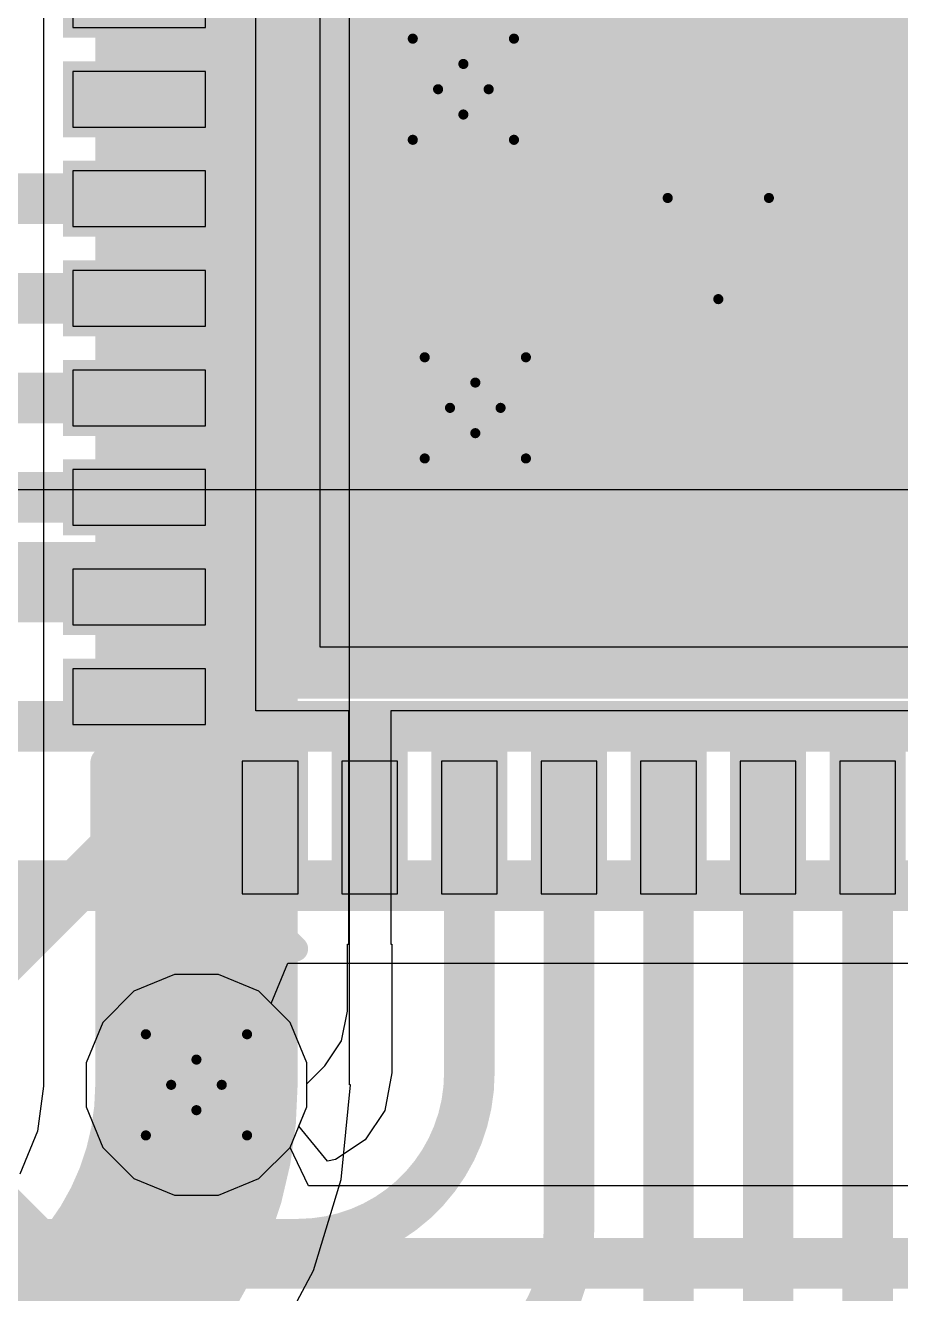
# Model space of a CAD drawing. Header units: inches. Extents: x -0.03 to 9.71, y 0.01 to 4.44.
# Drawn here: x 2.0284 to 2.2014, y 1.6634 to 1.9142 of the extents above; entities that cross this region are included whole.
import ezdxf

# ---------------------------------------------------------------- set-up
doc = ezdxf.new("R2010")
doc.units = ezdxf.units.IN
doc.header["$MEASUREMENT"] = 0
for name, color, linetype in [('Bottom Layer', 5, 'Continuous'), ('Drill Drawing', 1, 'Continuous'), ('Layer 1', 16, 'Continuous'), ('Layer 2', 76, 'Continuous'), ('Top Layer', 1, 'Continuous'), ('Top Overlay', 2, 'Continuous'), ('Top Paste', 8, 'Continuous'), ('Top Solder', 216, 'Continuous'), ('Via Holes', 16, 'Continuous')]:
    doc.layers.add(name, color=color, linetype=linetype)

# ---------------------------------------------------------------- blocks, each defined once
blk = doc.blocks.new('40_LFCSP_WQ__6_6__5')
at = {"layer": 'Top Layer'}
for points in [[(-0.08307, 0.12756), (-0.08307, 0.10138), (-0.09409, 0.10138), (-0.09409, 0.12756)], [(-0.06339, 0.12756), (-0.06339, 0.10138), (-0.07441, 0.10138), (-0.07441, 0.12756)], [(-0.0437, 0.12756), (-0.0437, 0.10138), (-0.05472, 0.10138), (-0.05472, 0.12756)], [(-0.02402, 0.12756), (-0.02402, 0.10138), (-0.03504, 0.10138), (-0.03504, 0.12756)], [(-0.00433, 0.12756), (-0.00433, 0.10138), (-0.01535, 0.10138), (-0.01535, 0.12756)], [(0.01535, 0.12756), (0.01535, 0.10138), (0.00433, 0.10138), (0.00433, 0.12756)], [(0.03504, 0.12756), (0.03504, 0.10138), (0.02402, 0.10138), (0.02402, 0.12756)], [(0.05472, 0.12756), (0.05472, 0.10138), (0.0437, 0.10138), (0.0437, 0.12756)], [(-0.10138, 0.09409), (-0.10138, 0.08307), (-0.12756, 0.08307), (-0.12756, 0.09409)], [(0.08701, 0.08701), (0.08701, -0.08701), (-0.08701, -0.08701), (-0.08701, 0.08701)], [(-0.10138, 0.07441), (-0.10138, 0.06339), (-0.12756, 0.06339), (-0.12756, 0.07441)], [(-0.10138, 0.05472), (-0.10138, 0.0437), (-0.12756, 0.0437), (-0.12756, 0.05472)], [(-0.10138, 0.03504), (-0.10138, 0.02402), (-0.12756, 0.02402), (-0.12756, 0.03504)], [(-0.10138, 0.01535), (-0.10138, 0.00433), (-0.12756, 0.00433), (-0.12756, 0.01535)], [(-0.10138, -0.00433), (-0.10138, -0.01535), (-0.12756, -0.01535), (-0.12756, -0.00433)], [(-0.10138, -0.02402), (-0.10138, -0.03504), (-0.12756, -0.03504), (-0.12756, -0.02402)]]:
    blk.add_hatch(color=1, dxfattribs=at).paths.add_polyline_path(points)
at = {"layer": 'Top Solder'}
for points in [[(-0.08107, 0.12956), (-0.08107, 0.09938), (-0.09609, 0.09938), (-0.09609, 0.12956)], [(-0.06139, 0.12956), (-0.06139, 0.09938), (-0.07641, 0.09938), (-0.07641, 0.12956)], [(-0.0417, 0.12956), (-0.0417, 0.09938), (-0.05672, 0.09938), (-0.05672, 0.12956)], [(-0.02202, 0.12956), (-0.02202, 0.09938), (-0.03704, 0.09938), (-0.03704, 0.12956)], [(-0.00233, 0.12956), (-0.00233, 0.09938), (-0.01735, 0.09938), (-0.01735, 0.12956)], [(0.01735, 0.12956), (0.01735, 0.09938), (0.00233, 0.09938), (0.00233, 0.12956)], [(0.03704, 0.12956), (0.03704, 0.09938), (0.02202, 0.09938), (0.02202, 0.12956)], [(0.05672, 0.12956), (0.05672, 0.09938), (0.0417, 0.09938), (0.0417, 0.12956)], [(-0.09938, 0.09609), (-0.09938, 0.08107), (-0.12956, 0.08107), (-0.12956, 0.09609)], [(0.08901, 0.08901), (0.08901, -0.08901), (-0.08901, -0.08901), (-0.08901, 0.08901)], [(-0.09938, 0.07641), (-0.09938, 0.06139), (-0.12956, 0.06139), (-0.12956, 0.07641)], [(-0.09938, 0.05672), (-0.09938, 0.0417), (-0.12956, 0.0417), (-0.12956, 0.05672)], [(-0.09938, 0.03704), (-0.09938, 0.02202), (-0.12956, 0.02202), (-0.12956, 0.03704)], [(-0.09938, 0.01735), (-0.09938, 0.00233), (-0.12956, 0.00233), (-0.12956, 0.01735)], [(-0.09938, -0.00233), (-0.09938, -0.01735), (-0.12956, -0.01735), (-0.12956, -0.00233)], [(-0.09938, -0.02202), (-0.09938, -0.03704), (-0.12956, -0.03704), (-0.12956, -0.02202)]]:
    blk.add_hatch(color=216, dxfattribs=at).paths.add_polyline_path(points)
at = {"layer": 'Top Overlay'}
for points in [[(-0.12111, 0.12111, 0.006, 0.006, 0), (-0.10159, 0.12111, 0.006, 0.006, 0)], [(-0.12111, 0.12111, 0.006, 0.006, 0), (-0.12111, 0.10159, 0.006, 0.006, 0)], [(-0.13847, 0.09358, 0.005, 0.005, 0), (-0.13847, 0.08358, 0.005, 0.005, 0)], [(-0.13847, 0.09358, 0.005, 0.005, 0), (-0.13347, 0.08858, 0.005, 0.005, 0)], [(-0.13347, 0.08858, 0.005, 0.005, 0), (-0.13847, 0.08358, 0.005, 0.005, 0)]]:
    blk.add_lwpolyline(points, format="xyseb", dxfattribs=at)
for points in [[(-0.12261, 0.12111, 0.003, 0.003, 1), (-0.11961, 0.12111, 0.003, 0.003, 1)], [(-0.12261, 0.12111, 0.003, 0.003, 1), (-0.11961, 0.12111, 0.003, 0.003, 1)], [(-0.10309, 0.12111, 0.003, 0.003, 1), (-0.10009, 0.12111, 0.003, 0.003, 1)], [(-0.12261, 0.10159, 0.003, 0.003, 1), (-0.11961, 0.10159, 0.003, 0.003, 1)], [(-0.13972, 0.09358, 0.0025, 0.0025, 1), (-0.13722, 0.09358, 0.0025, 0.0025, 1)], [(-0.13972, 0.09358, 0.0025, 0.0025, 1), (-0.13722, 0.09358, 0.0025, 0.0025, 1)], [(-0.13472, 0.08858, 0.0025, 0.0025, 1), (-0.13222, 0.08858, 0.0025, 0.0025, 1)], [(-0.13472, 0.08858, 0.0025, 0.0025, 1), (-0.13222, 0.08858, 0.0025, 0.0025, 1)], [(-0.13972, 0.08358, 0.0025, 0.0025, 1), (-0.13722, 0.08358, 0.0025, 0.0025, 1)], [(-0.13972, 0.08358, 0.0025, 0.0025, 1), (-0.13722, 0.08358, 0.0025, 0.0025, 1)]]:
    blk.add_lwpolyline(points, format="xyseb", close=True, dxfattribs=at)
at = {"layer": 'Top Paste'}
for p, q in [((-0.09409, 0.12756), (-0.09409, 0.10138)), ((-0.08307, 0.12756), (-0.09409, 0.12756)), ((-0.08307, 0.10138), (-0.08307, 0.12756)), ((-0.07441, 0.12756), (-0.07441, 0.10138)), ((-0.06339, 0.12756), (-0.07441, 0.12756)), ((-0.06339, 0.10138), (-0.06339, 0.12756)), ((-0.05472, 0.12756), (-0.05472, 0.10138)), ((-0.0437, 0.12756), (-0.05472, 0.12756)), ((-0.0437, 0.10138), (-0.0437, 0.12756)), ((-0.03504, 0.12756), (-0.03504, 0.10138)), ((-0.02402, 0.12756), (-0.03504, 0.12756)), ((-0.02402, 0.10138), (-0.02402, 0.12756)), ((-0.01535, 0.12756), (-0.01535, 0.10138)), ((-0.00433, 0.12756), (-0.01535, 0.12756)), ((-0.00433, 0.10138), (-0.00433, 0.12756)), ((0.01535, 0.12756), (0.00433, 0.12756)), ((0.00433, 0.12756), (0.00433, 0.10138)), ((0.01535, 0.10138), (0.01535, 0.12756)), ((0.03504, 0.12756), (0.02402, 0.12756)), ((0.02402, 0.12756), (0.02402, 0.10138)), ((0.03504, 0.10138), (0.03504, 0.12756)), ((0.05472, 0.12756), (0.0437, 0.12756)), ((0.0437, 0.12756), (0.0437, 0.10138)), ((-0.09409, 0.10138), (-0.08307, 0.10138)), ((-0.07441, 0.10138), (-0.06339, 0.10138)), ((-0.05472, 0.10138), (-0.0437, 0.10138)), ((-0.03504, 0.10138), (-0.02402, 0.10138)), ((-0.01535, 0.10138), (-0.00433, 0.10138)), ((0.00433, 0.10138), (0.01535, 0.10138)), ((0.02402, 0.10138), (0.03504, 0.10138)), ((0.0437, 0.10138), (0.05472, 0.10138)), ((-0.12756, 0.09409), (-0.12756, 0.08307)), ((-0.10138, 0.09409), (-0.12756, 0.09409)), ((-0.10138, 0.08307), (-0.10138, 0.09409)), ((-0.12756, 0.08307), (-0.10138, 0.08307)), ((-0.07874, 0.07874), (-0.07874, -0.07874)), ((0.07874, 0.07874), (-0.07874, 0.07874)), ((-0.12756, 0.07441), (-0.12756, 0.06339)), ((-0.10138, 0.07441), (-0.12756, 0.07441)), ((-0.10138, 0.06339), (-0.10138, 0.07441)), ((-0.12756, 0.06339), (-0.10138, 0.06339)), ((-0.10138, 0.05472), (-0.12756, 0.05472)), ((-0.12756, 0.05472), (-0.12756, 0.0437)), ((-0.10138, 0.0437), (-0.10138, 0.05472)), ((-0.12756, 0.0437), (-0.10138, 0.0437)), ((-0.10138, 0.03504), (-0.12756, 0.03504)), ((-0.12756, 0.03504), (-0.12756, 0.02402)), ((-0.10138, 0.02402), (-0.10138, 0.03504)), ((-0.12756, 0.02402), (-0.10138, 0.02402)), ((-0.10138, 0.01535), (-0.12756, 0.01535)), ((-0.12756, 0.01535), (-0.12756, 0.00433)), ((-0.10138, 0.00433), (-0.10138, 0.01535)), ((-0.12756, 0.00433), (-0.10138, 0.00433)), ((-0.10138, -0.00433), (-0.12756, -0.00433)), ((-0.12756, -0.00433), (-0.12756, -0.01535)), ((-0.10138, -0.01535), (-0.10138, -0.00433)), ((-0.12756, -0.01535), (-0.10138, -0.01535)), ((-0.10138, -0.02402), (-0.12756, -0.02402)), ((-0.12756, -0.02402), (-0.12756, -0.03504)), ((-0.10138, -0.03504), (-0.10138, -0.02402)), ((-0.12756, -0.03504), (-0.10138, -0.03504))]:
    blk.add_line(p, q, dxfattribs=at)
blk = doc.blocks.new('R___0603_57')
at = {"layer": 'Top Layer'}
for points in [[(-0.015, 0.0175), (-0.015, -0.0175), (-0.045, -0.0175), (-0.045, 0.0175)], [(0.045, 0.0175), (0.045, -0.0175), (0.015, -0.0175), (0.015, 0.0175)]]:
    blk.add_hatch(color=1, dxfattribs=at).paths.add_polyline_path(points)
at = {"layer": 'Top Paste'}
for points in [[(-0.015, 0.0175), (-0.015, -0.0175), (-0.045, -0.0175), (-0.045, 0.0175)], [(0.045, 0.0175), (0.045, -0.0175), (0.015, -0.0175), (0.015, 0.0175)]]:
    blk.add_hatch(color=8, dxfattribs=at).paths.add_polyline_path(points)
at = {"layer": 'Top Solder'}
for points in [[(-0.011, 0.0215), (-0.011, -0.0215), (-0.049, -0.0215), (-0.049, 0.0215)], [(0.049, 0.0215), (0.049, -0.0215), (0.011, -0.0215), (0.011, 0.0215)]]:
    blk.add_hatch(color=216, dxfattribs=at).paths.add_polyline_path(points)
at = {"layer": 'Top Overlay'}
for points in [[(-0.048, 0.021, 0.005, 0.005, 0), (0.048, 0.021, 0.005, 0.005, 0)], [(-0.048, -0.021, 0.005, 0.005, 0), (-0.048, 0.021, 0.005, 0.005, 0)], [(0.048, -0.021, 0.005, 0.005, 0), (0.048, 0.021, 0.005, 0.005, 0)], [(-0.048, -0.021, 0.005, 0.005, 0), (0.048, -0.021, 0.005, 0.005, 0)]]:
    blk.add_lwpolyline(points, format="xyseb", dxfattribs=at)
for points in [[(-0.04925, 0.021, 0.0025, 0.0025, 1), (-0.04675, 0.021, 0.0025, 0.0025, 1)], [(-0.04925, 0.021, 0.0025, 0.0025, 1), (-0.04675, 0.021, 0.0025, 0.0025, 1)], [(0.04675, 0.021, 0.0025, 0.0025, 1), (0.04925, 0.021, 0.0025, 0.0025, 1)], [(0.04675, 0.021, 0.0025, 0.0025, 1), (0.04925, 0.021, 0.0025, 0.0025, 1)], [(-0.04925, -0.021, 0.0025, 0.0025, 1), (-0.04675, -0.021, 0.0025, 0.0025, 1)], [(-0.04925, -0.021, 0.0025, 0.0025, 1), (-0.04675, -0.021, 0.0025, 0.0025, 1)], [(0.04675, -0.021, 0.0025, 0.0025, 1), (0.04925, -0.021, 0.0025, 0.0025, 1)], [(0.04675, -0.021, 0.0025, 0.0025, 1), (0.04925, -0.021, 0.0025, 0.0025, 1)]]:
    blk.add_lwpolyline(points, format="xyseb", close=True, dxfattribs=at)

msp = doc.modelspace()

# ---------------------------------------------------------------- hatches: boundary and pattern name
at = {"layer": 'Bottom Layer'}
h = msp.add_hatch(color=5, dxfattribs=at)
edge = h.paths.add_edge_path()
edge.add_arc((2.11496, 1.90158), 0.01181, 0, 360)
h = msp.add_hatch(color=5, dxfattribs=at)
edge = h.paths.add_edge_path()
edge.add_arc((2.16535, 1.87008), 0.02362, 0, 360)
h = msp.add_hatch(color=5, dxfattribs=at)
edge = h.paths.add_edge_path()
edge.add_arc((2.11732, 1.83858), 0.01181, 0, 360)
h = msp.add_hatch(color=5, dxfattribs=at)
edge = h.paths.add_edge_path()
edge.add_arc((2.0622, 1.70473), 0.01181, 0, 360)
at = {"layer": 'Layer 1'}
h = msp.add_hatch(color=16, dxfattribs=at)
edge = h.paths.add_edge_path()
edge.add_arc((2.11496, 1.90158), 0.01181, 0, 360)
h = msp.add_hatch(color=16, dxfattribs=at)
edge = h.paths.add_edge_path()
edge.add_arc((2.16535, 1.87008), 0.02362, 0, 360)
h = msp.add_hatch(color=16, dxfattribs=at)
edge = h.paths.add_edge_path()
edge.add_arc((2.11732, 1.83858), 0.01181, 0, 360)
h = msp.add_hatch(color=16, dxfattribs=at)
edge = h.paths.add_edge_path()
edge.add_arc((2.0622, 1.70473), 0.01181, 0, 360)
at = {"layer": 'Layer 2'}
h = msp.add_hatch(color=76, dxfattribs=at)
edge = h.paths.add_edge_path()
edge.add_arc((2.11496, 1.90158), 0.01181, 0, 360)
h = msp.add_hatch(color=76, dxfattribs=at)
edge = h.paths.add_edge_path()
edge.add_arc((2.16535, 1.87008), 0.02362, 0, 360)
h = msp.add_hatch(color=76, dxfattribs=at)
edge = h.paths.add_edge_path()
edge.add_arc((2.11732, 1.83858), 0.01181, 0, 360)
h = msp.add_hatch(color=76, dxfattribs=at)
edge = h.paths.add_edge_path()
edge.add_arc((2.0622, 1.70473), 0.01181, 0, 360)
at = {"layer": 'Top Layer'}
h = msp.add_hatch(color=1, dxfattribs=at)
edge = h.paths.add_edge_path()
edge.add_arc((2.11496, 1.90158), 0.01181, 0, 360)
h = msp.add_hatch(color=1, dxfattribs=at)
edge = h.paths.add_edge_path()
edge.add_arc((2.16535, 1.87008), 0.02362, 0, 360)
h = msp.add_hatch(color=1, dxfattribs=at)
edge = h.paths.add_edge_path()
edge.add_arc((2.11732, 1.83858), 0.01181, 0, 360)
h = msp.add_hatch(color=1, dxfattribs=at)
edge = h.paths.add_edge_path()
edge.add_arc((2.0622, 1.70473), 0.01181, 0, 360)
at = {"layer": 'Via Holes'}
h = msp.add_hatch(color=7, dxfattribs=at)
edge = h.paths.add_edge_path()
edge.add_arc((2.11496, 1.90158), 0.00591, 0, 360)
h = msp.add_hatch(color=7, dxfattribs=at)
edge = h.paths.add_edge_path()
edge.add_arc((2.16535, 1.87008), 0.01378, 0, 360)
h = msp.add_hatch(color=7, dxfattribs=at)
edge = h.paths.add_edge_path()
edge.add_arc((2.11732, 1.83858), 0.00591, 0, 360)
h = msp.add_hatch(color=7, dxfattribs=at)
edge = h.paths.add_edge_path()
edge.add_arc((2.0622, 1.70473), 0.00591, 0, 360)

# ---------------------------------------------------------------- linework, layer by layer
at = {"layer": 'Bottom Layer'}
for p, q in [((2.7498, 1.82238), (1.92815, 1.82238)), ((2.07697, 1.7208), (2.08029, 1.7288)), ((2.08029, 1.7288), (2.59727, 1.7288)), ((2.0807, 1.71708), (2.07697, 1.7208)), ((2.08402, 1.70906), (2.0807, 1.71708)), ((2.08402, 1.70039), (2.08402, 1.70906)), ((2.0807, 1.69237), (2.08402, 1.70039)), ((2.08438, 1.68474), (2.0807, 1.69237)), ((2.55957, 1.68474), (2.08438, 1.68474))]:
    msp.add_line(p, q, dxfattribs=at)
for points in [[(1.9126, 1.80709, 0.01, 0.01, 0), (2.80315, 1.80709, 0.01, 0.01, 0)], [(1.94409, 1.77559, 0.01, 0.01, 0), (2.71535, 1.77559, 0.01, 0.01, 0)], [(1.97559, 1.7441, 0.01, 0.01, 0), (3.17559, 1.7441, 0.01, 0.01, 0)], [(1.99921, 1.70473, 0.01, 0.01, 0), (2.03449, 1.66945, 0.01, 0.01, 0)], [(2.03449, 1.66945, 0.01, 0.01, 0), (2.57512, 1.66945, 0.01, 0.01, 0)]]:
    msp.add_lwpolyline(points, format="xyseb", dxfattribs=at)
msp.add_lwpolyline([(2.03199, 1.66945, 0.005, 0.005, 1), (2.03699, 1.66945, 0.005, 0.005, 1)], format="xyseb", close=True, dxfattribs=at)
msp.add_lwpolyline([(2.03199, 1.66945, 0.005, 0.005, 1), (2.03699, 1.66945, 0.005, 0.005, 1)], format="xyseb", close=True, dxfattribs=at)
at = {"layer": 'Drill Drawing'}
for points in [[(2.10496, 1.91158, 0.002, 0.002, 0), (2.11496, 1.90658, 0.002, 0.002, 0)], [(2.10496, 1.91158, 0.002, 0.002, 0), (2.10996, 1.90158, 0.002, 0.002, 0)], [(2.11496, 1.90658, 0.002, 0.002, 0), (2.12496, 1.91158, 0.002, 0.002, 0)], [(2.11996, 1.90158, 0.002, 0.002, 0), (2.12496, 1.91158, 0.002, 0.002, 0)], [(2.10496, 1.89158, 0.002, 0.002, 0), (2.10996, 1.90158, 0.002, 0.002, 0)], [(2.11996, 1.90158, 0.002, 0.002, 0), (2.12496, 1.89158, 0.002, 0.002, 0)], [(2.10496, 1.89158, 0.002, 0.002, 0), (2.11496, 1.89658, 0.002, 0.002, 0)], [(2.11496, 1.89658, 0.002, 0.002, 0), (2.12496, 1.89158, 0.002, 0.002, 0)], [(2.15535, 1.88008, 0.002, 0.002, 0), (2.17535, 1.88008, 0.002, 0.002, 0)], [(2.15535, 1.88008, 0.002, 0.002, 0), (2.16535, 1.86008, 0.002, 0.002, 0)], [(2.16535, 1.86008, 0.002, 0.002, 0), (2.17535, 1.88008, 0.002, 0.002, 0)], [(2.10732, 1.84858, 0.002, 0.002, 0), (2.11732, 1.84358, 0.002, 0.002, 0)], [(2.10732, 1.84858, 0.002, 0.002, 0), (2.11232, 1.83858, 0.002, 0.002, 0)], [(2.11732, 1.84358, 0.002, 0.002, 0), (2.12732, 1.84858, 0.002, 0.002, 0)], [(2.12232, 1.83858, 0.002, 0.002, 0), (2.12732, 1.84858, 0.002, 0.002, 0)], [(2.10732, 1.82858, 0.002, 0.002, 0), (2.11232, 1.83858, 0.002, 0.002, 0)], [(2.12232, 1.83858, 0.002, 0.002, 0), (2.12732, 1.82858, 0.002, 0.002, 0)], [(2.10732, 1.82858, 0.002, 0.002, 0), (2.11732, 1.83358, 0.002, 0.002, 0)], [(2.11732, 1.83358, 0.002, 0.002, 0), (2.12732, 1.82858, 0.002, 0.002, 0)], [(2.0522, 1.71473, 0.002, 0.002, 0), (2.0622, 1.70972, 0.002, 0.002, 0)], [(2.0522, 1.71473, 0.002, 0.002, 0), (2.0572, 1.70473, 0.002, 0.002, 0)], [(2.0622, 1.70972, 0.002, 0.002, 0), (2.0722, 1.71473, 0.002, 0.002, 0)], [(2.0672, 1.70473, 0.002, 0.002, 0), (2.0722, 1.71473, 0.002, 0.002, 0)], [(2.0522, 1.69473, 0.002, 0.002, 0), (2.0572, 1.70473, 0.002, 0.002, 0)], [(2.0672, 1.70473, 0.002, 0.002, 0), (2.0722, 1.69473, 0.002, 0.002, 0)], [(2.0522, 1.69473, 0.002, 0.002, 0), (2.0622, 1.69972, 0.002, 0.002, 0)], [(2.0622, 1.69972, 0.002, 0.002, 0), (2.0722, 1.69473, 0.002, 0.002, 0)]]:
    msp.add_lwpolyline(points, format="xyseb", dxfattribs=at)
for points in [[(2.10446, 1.91158, 0.001, 0.001, 1), (2.10546, 1.91158, 0.001, 0.001, 1)], [(2.10446, 1.91158, 0.001, 0.001, 1), (2.10546, 1.91158, 0.001, 0.001, 1)], [(2.12446, 1.91158, 0.001, 0.001, 1), (2.12546, 1.91158, 0.001, 0.001, 1)], [(2.12446, 1.91158, 0.001, 0.001, 1), (2.12546, 1.91158, 0.001, 0.001, 1)], [(2.11446, 1.90658, 0.001, 0.001, 1), (2.11546, 1.90658, 0.001, 0.001, 1)], [(2.11446, 1.90658, 0.001, 0.001, 1), (2.11546, 1.90658, 0.001, 0.001, 1)], [(2.10946, 1.90158, 0.001, 0.001, 1), (2.11046, 1.90158, 0.001, 0.001, 1)], [(2.10946, 1.90158, 0.001, 0.001, 1), (2.11046, 1.90158, 0.001, 0.001, 1)], [(2.11946, 1.90158, 0.001, 0.001, 1), (2.12046, 1.90158, 0.001, 0.001, 1)], [(2.11946, 1.90158, 0.001, 0.001, 1), (2.12046, 1.90158, 0.001, 0.001, 1)], [(2.11446, 1.89658, 0.001, 0.001, 1), (2.11546, 1.89658, 0.001, 0.001, 1)], [(2.11446, 1.89658, 0.001, 0.001, 1), (2.11546, 1.89658, 0.001, 0.001, 1)], [(2.10446, 1.89158, 0.001, 0.001, 1), (2.10546, 1.89158, 0.001, 0.001, 1)], [(2.10446, 1.89158, 0.001, 0.001, 1), (2.10546, 1.89158, 0.001, 0.001, 1)], [(2.12446, 1.89158, 0.001, 0.001, 1), (2.12546, 1.89158, 0.001, 0.001, 1)], [(2.12446, 1.89158, 0.001, 0.001, 1), (2.12546, 1.89158, 0.001, 0.001, 1)], [(2.15485, 1.88008, 0.001, 0.001, 1), (2.15585, 1.88008, 0.001, 0.001, 1)], [(2.15485, 1.88008, 0.001, 0.001, 1), (2.15585, 1.88008, 0.001, 0.001, 1)], [(2.17485, 1.88008, 0.001, 0.001, 1), (2.17585, 1.88008, 0.001, 0.001, 1)], [(2.17485, 1.88008, 0.001, 0.001, 1), (2.17585, 1.88008, 0.001, 0.001, 1)], [(2.16485, 1.86008, 0.001, 0.001, 1), (2.16585, 1.86008, 0.001, 0.001, 1)], [(2.16485, 1.86008, 0.001, 0.001, 1), (2.16585, 1.86008, 0.001, 0.001, 1)], [(2.10682, 1.84858, 0.001, 0.001, 1), (2.10782, 1.84858, 0.001, 0.001, 1)], [(2.10682, 1.84858, 0.001, 0.001, 1), (2.10782, 1.84858, 0.001, 0.001, 1)], [(2.12682, 1.84858, 0.001, 0.001, 1), (2.12782, 1.84858, 0.001, 0.001, 1)], [(2.12682, 1.84858, 0.001, 0.001, 1), (2.12782, 1.84858, 0.001, 0.001, 1)], [(2.11682, 1.84358, 0.001, 0.001, 1), (2.11782, 1.84358, 0.001, 0.001, 1)], [(2.11682, 1.84358, 0.001, 0.001, 1), (2.11782, 1.84358, 0.001, 0.001, 1)], [(2.11182, 1.83858, 0.001, 0.001, 1), (2.11282, 1.83858, 0.001, 0.001, 1)], [(2.11182, 1.83858, 0.001, 0.001, 1), (2.11282, 1.83858, 0.001, 0.001, 1)], [(2.12182, 1.83858, 0.001, 0.001, 1), (2.12282, 1.83858, 0.001, 0.001, 1)], [(2.12182, 1.83858, 0.001, 0.001, 1), (2.12282, 1.83858, 0.001, 0.001, 1)], [(2.11682, 1.83358, 0.001, 0.001, 1), (2.11782, 1.83358, 0.001, 0.001, 1)], [(2.11682, 1.83358, 0.001, 0.001, 1), (2.11782, 1.83358, 0.001, 0.001, 1)], [(2.10682, 1.82858, 0.001, 0.001, 1), (2.10782, 1.82858, 0.001, 0.001, 1)], [(2.10682, 1.82858, 0.001, 0.001, 1), (2.10782, 1.82858, 0.001, 0.001, 1)], [(2.12682, 1.82858, 0.001, 0.001, 1), (2.12782, 1.82858, 0.001, 0.001, 1)], [(2.12682, 1.82858, 0.001, 0.001, 1), (2.12782, 1.82858, 0.001, 0.001, 1)], [(2.0517, 1.71473, 0.001, 0.001, 1), (2.0527, 1.71473, 0.001, 0.001, 1)], [(2.0517, 1.71473, 0.001, 0.001, 1), (2.0527, 1.71473, 0.001, 0.001, 1)], [(2.0717, 1.71473, 0.001, 0.001, 1), (2.0727, 1.71473, 0.001, 0.001, 1)], [(2.0717, 1.71473, 0.001, 0.001, 1), (2.0727, 1.71473, 0.001, 0.001, 1)], [(2.0617, 1.70972, 0.001, 0.001, 1), (2.0627, 1.70972, 0.001, 0.001, 1)], [(2.0617, 1.70972, 0.001, 0.001, 1), (2.0627, 1.70972, 0.001, 0.001, 1)], [(2.0567, 1.70473, 0.001, 0.001, 1), (2.0577, 1.70473, 0.001, 0.001, 1)], [(2.0567, 1.70473, 0.001, 0.001, 1), (2.0577, 1.70473, 0.001, 0.001, 1)], [(2.0667, 1.70473, 0.001, 0.001, 1), (2.0677, 1.70473, 0.001, 0.001, 1)], [(2.0667, 1.70473, 0.001, 0.001, 1), (2.0677, 1.70473, 0.001, 0.001, 1)], [(2.0617, 1.69972, 0.001, 0.001, 1), (2.0627, 1.69972, 0.001, 0.001, 1)], [(2.0617, 1.69972, 0.001, 0.001, 1), (2.0627, 1.69972, 0.001, 0.001, 1)], [(2.0517, 1.69473, 0.001, 0.001, 1), (2.0527, 1.69473, 0.001, 0.001, 1)], [(2.0517, 1.69473, 0.001, 0.001, 1), (2.0527, 1.69473, 0.001, 0.001, 1)], [(2.0717, 1.69473, 0.001, 0.001, 1), (2.0727, 1.69473, 0.001, 0.001, 1)], [(2.0717, 1.69473, 0.001, 0.001, 1), (2.0727, 1.69473, 0.001, 0.001, 1)]]:
    msp.add_lwpolyline(points, format="xyseb", close=True, dxfattribs=at)
at = {"layer": 'Layer 1'}
for p, q in [((2.05787, 1.72654), (2.04985, 1.72322)), ((2.06654, 1.72654), (2.05787, 1.72654)), ((2.07456, 1.72322), (2.06654, 1.72654)), ((2.04985, 1.72322), (2.04371, 1.71708)), ((2.0807, 1.71708), (2.07456, 1.72322)), ((2.04371, 1.71708), (2.04039, 1.70906)), ((2.08402, 1.70906), (2.0807, 1.71708)), ((2.04039, 1.70906), (2.04039, 1.70039)), ((2.08402, 1.70039), (2.08402, 1.70906)), ((2.04039, 1.70039), (2.04371, 1.69237)), ((2.0807, 1.69237), (2.08402, 1.70039)), ((2.04371, 1.69237), (2.04985, 1.68623)), ((2.07456, 1.68623), (2.0807, 1.69237)), ((2.04985, 1.68623), (2.05787, 1.68291)), ((2.06654, 1.68291), (2.07456, 1.68623)), ((2.05787, 1.68291), (2.06654, 1.68291))]:
    msp.add_line(p, q, dxfattribs=at)
at = {"layer": 'Layer 2'}
for p, q in [((2.03195, 2.21362), (2.03195, 1.70473)), ((2.09246, 1.70473), (2.09246, 2.21362)), ((2.03198, 1.70449), (2.0308, 1.6956)), ((2.03195, 1.70473), (2.03198, 1.70449)), ((2.09082, 1.68601), (2.09267, 1.70473)), ((2.09267, 1.70473), (2.09246, 1.70473)), ((2.0308, 1.6956), (2.02728, 1.68709)), ((2.08536, 1.66801), (2.09082, 1.68601)), ((2.0765, 1.65143), (2.08536, 1.66801))]:
    msp.add_line(p, q, dxfattribs=at)
for points in [[(2.0622, 1.70473, 0.04, 0.04, 0), (2.0622, 2.21362, 0.04, 0.04, 0)], [(2.0622, 1.70473, 0.04, 0.04, -0.414214), (1.99673, 1.63925, 0.04, 0.04, 0)]]:
    msp.add_lwpolyline(points, format="xyseb", dxfattribs=at)
msp.add_lwpolyline([(2.0522, 1.70473, 0.02, 0.02, 1), (2.0722, 1.70473, 0.02, 0.02, 1)], format="xyseb", close=True, dxfattribs=at)
msp.add_lwpolyline([(2.0522, 1.70473, 0.02, 0.02, 1), (2.0722, 1.70473, 0.02, 0.02, 1)], format="xyseb", close=True, dxfattribs=at)
at = {"layer": 'Top Layer'}
for p, q in [((2.07397, 1.8841), (2.07397, 1.9348)), ((2.07397, 1.84473), (2.07397, 1.8841)), ((2.07397, 1.80536), (2.07397, 1.84473)), ((2.07397, 1.79701), (2.07397, 1.80536)), ((2.07397, 1.80536), (2.07397, 1.80536)), ((2.07397, 1.7787), (2.07397, 1.79701)), ((2.07397, 1.79701), (2.07397, 1.79701)), ((2.09229, 1.7787), (2.07397, 1.7787)), ((2.09229, 1.73252), (2.09229, 1.7787)), ((2.23008, 1.7787), (2.10063, 1.7787)), ((2.10063, 1.7787), (2.10063, 1.73252)), ((2.09207, 1.71929), (2.09207, 1.73252)), ((2.09207, 1.73252), (2.09229, 1.73252)), ((2.10063, 1.73252), (2.10085, 1.73252)), ((2.10085, 1.73252), (2.10085, 1.70707)), ((2.0909, 1.71344), (2.09207, 1.71929)), ((2.08759, 1.70848), (2.0909, 1.71344)), ((2.08402, 1.70491), (2.08759, 1.70848)), ((2.10085, 1.70707), (2.09941, 1.69966)), ((2.10085, 1.70707), (2.10085, 1.70707)), ((2.10085, 1.70707), (2.10085, 1.70707)), ((2.08402, 1.70039), (2.08402, 1.70491)), ((2.08243, 1.69655), (2.08402, 1.70039)), ((2.09941, 1.69966), (2.09552, 1.69385)), ((2.08809, 1.68965), (2.08243, 1.69655)), ((2.09552, 1.69385), (2.08971, 1.68996)), ((2.08971, 1.68996), (2.08809, 1.68965))]:
    msp.add_line(p, q, dxfattribs=at)
for points in [[(1.96747, 1.87992, 0.01, 0.01, 0), (2.04941, 1.87992, 0.01, 0.01, 0)], [(1.95006, 1.86024, 0.01, 0.01, 0), (2.04941, 1.86024, 0.01, 0.01, 0)], [(1.94606, 1.84055, 0.01, 0.01, 0), (2.04941, 1.84055, 0.01, 0.01, 0)], [(1.96511, 1.82087, 0.01, 0.01, 0), (2.04941, 1.82087, 0.01, 0.01, 0)], [(1.98957, 1.80118, 0.01, 0.01, 0), (2.04941, 1.80118, 0.01, 0.01, 0)], [(2.05088, 1.7564, 0.01, 0.01, 0), (2.05088, 1.7815, 0.01, 0.01, 0)], [(1.99921, 1.70473, 0.01, 0.01, 0), (2.05088, 1.7564, 0.01, 0.01, 0)], [(2.07677, 1.71929, 0.01, 0.01, 0), (2.07677, 1.75413, 0.01, 0.01, 0)], [(2.11614, 1.70707, 0.01, 0.01, 0), (2.11614, 1.75413, 0.01, 0.01, 0)], [(2.13583, 1.67598, 0.01, 0.01, 0), (2.13583, 1.75413, 0.01, 0.01, 0)], [(2.15551, 1.65744, 0.01, 0.01, 0), (2.15551, 1.75413, 0.01, 0.01, 0)], [(2.1752, 1.64119, 0.01, 0.01, 0), (2.1752, 1.75413, 0.01, 0.01, 0)], [(2.19488, 1.63937, 0.01, 0.01, 0), (2.19488, 1.75413, 0.01, 0.01, 0)], [(2.0622, 1.70473, 0.01, 0.01, 0), (2.07677, 1.71929, 0.01, 0.01, 0)], [(2.11614, 1.70707, 0.01, 0.01, -0.414214), (2.0823, 1.67323, 0.01, 0.01, 0)], [(2.13583, 1.67598, 0.01, 0.01, -0.414214), (2.10157, 1.64173, 0.01, 0.01, 0)], [(1.90008, 1.67323, 0.01, 0.01, 0), (2.0823, 1.67323, 0.01, 0.01, 0)]]:
    msp.add_lwpolyline(points, format="xyseb", dxfattribs=at)
for points in [[(2.04691, 1.87992, 0.005, 0.005, 1), (2.05191, 1.87992, 0.005, 0.005, 1)], [(2.04691, 1.86024, 0.005, 0.005, 1), (2.05191, 1.86024, 0.005, 0.005, 1)], [(2.04691, 1.84055, 0.005, 0.005, 1), (2.05191, 1.84055, 0.005, 0.005, 1)], [(2.04691, 1.82087, 0.005, 0.005, 1), (2.05191, 1.82087, 0.005, 0.005, 1)], [(2.04691, 1.80118, 0.005, 0.005, 1), (2.05191, 1.80118, 0.005, 0.005, 1)], [(2.04838, 1.7815, 0.005, 0.005, 1), (2.05338, 1.7815, 0.005, 0.005, 1)], [(2.04838, 1.7564, 0.005, 0.005, 1), (2.05338, 1.7564, 0.005, 0.005, 1)], [(2.04838, 1.7564, 0.005, 0.005, 1), (2.05338, 1.7564, 0.005, 0.005, 1)], [(2.07427, 1.75413, 0.005, 0.005, 1), (2.07927, 1.75413, 0.005, 0.005, 1)], [(2.11364, 1.75413, 0.005, 0.005, 1), (2.11864, 1.75413, 0.005, 0.005, 1)], [(2.13333, 1.75413, 0.005, 0.005, 1), (2.13833, 1.75413, 0.005, 0.005, 1)], [(2.15301, 1.75413, 0.005, 0.005, 1), (2.15801, 1.75413, 0.005, 0.005, 1)], [(2.1727, 1.75413, 0.005, 0.005, 1), (2.1777, 1.75413, 0.005, 0.005, 1)], [(2.19238, 1.75413, 0.005, 0.005, 1), (2.19738, 1.75413, 0.005, 0.005, 1)], [(2.07427, 1.71929, 0.005, 0.005, 1), (2.07927, 1.71929, 0.005, 0.005, 1)], [(2.07427, 1.71929, 0.005, 0.005, 1), (2.07927, 1.71929, 0.005, 0.005, 1)], [(2.11364, 1.70707, 0.005, 0.005, 1), (2.11864, 1.70707, 0.005, 0.005, 1)], [(2.11364, 1.70707, 0.005, 0.005, 1), (2.11864, 1.70707, 0.005, 0.005, 1)], [(2.0597, 1.70473, 0.005, 0.005, 1), (2.0647, 1.70473, 0.005, 0.005, 1)], [(2.13333, 1.67598, 0.005, 0.005, 1), (2.13833, 1.67598, 0.005, 0.005, 1)], [(2.13333, 1.67598, 0.005, 0.005, 1), (2.13833, 1.67598, 0.005, 0.005, 1)], [(2.0798, 1.67323, 0.005, 0.005, 1), (2.0848, 1.67323, 0.005, 0.005, 1)], [(2.0798, 1.67323, 0.005, 0.005, 1), (2.0848, 1.67323, 0.005, 0.005, 1)]]:
    msp.add_lwpolyline(points, format="xyseb", close=True, dxfattribs=at)

# ---------------------------------------------------------------- block references
at = {"rotation": 90}
msp.add_blockref('40_LFCSP_WQ__6_6__5', (2.16535, 1.87008), dxfattribs=at)
msp.add_blockref('R___0603_57', (2.01181, 1.64273))

doc.saveas('drawing.dxf')
